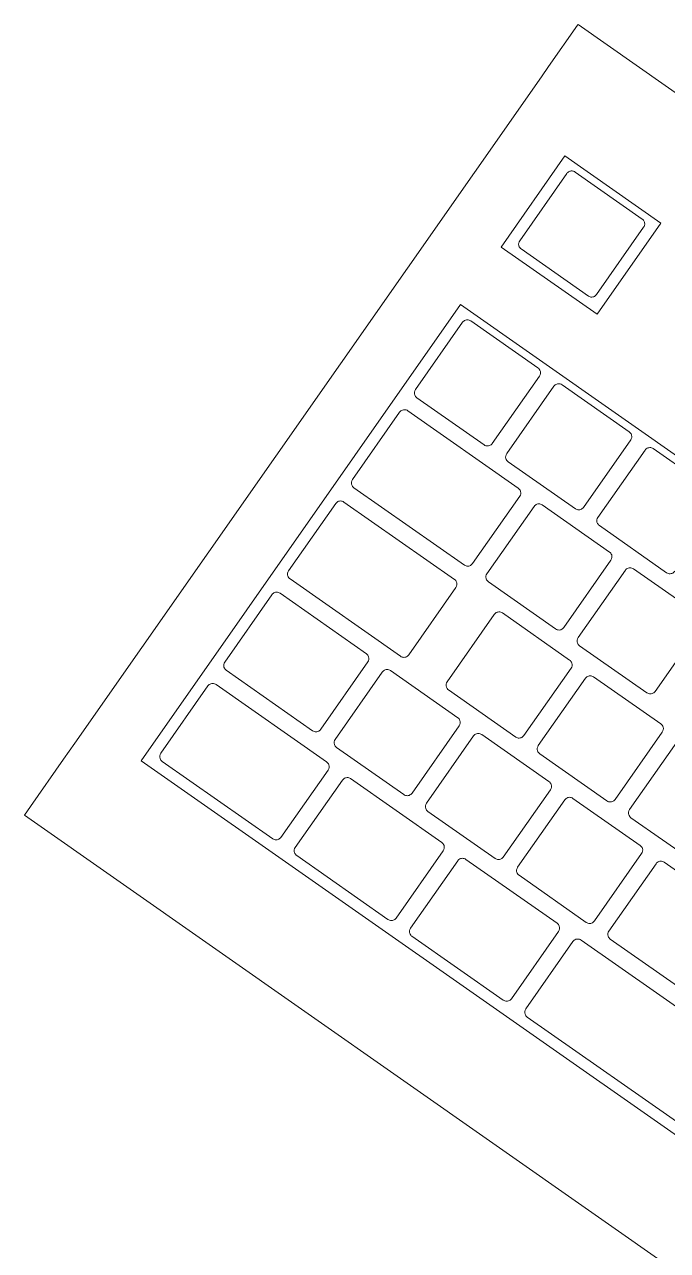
# Model space of a CAD drawing. Header units: inches. Extents: x 1 to 4637, y -664 to 702.
# Drawn here: x 1791.3 to 1795.62, y 389.01 to 397.24 of the extents above; entities that cross this region are included whole.
import ezdxf

# ---------------------------------------------------------------- set-up
doc = ezdxf.new("R2010")
doc.units = ezdxf.units.IN
doc.header["$MEASUREMENT"] = 0
doc.layers.add('I-FURN', color=30, linetype='Continuous', lineweight=9)

# ---------------------------------------------------------------- blocks, each defined once
blk = doc.blocks.new('Desk - Group 1 - No Side Chairs-V7-New Construction - Tel_Data_Elec Plan')
at = {"layer": 'I-FURN'}
for p, q in [((28.9845, -12.5107), (14.1495, -2.123)), ((18.9772, -6.4166), (28.2007, -12.875)), ((10.4318, -7.4324), (25.2669, -17.82)), ((22.5446, -9.0096), (25.6083, -11.1548)), ((26.0555, -15.9388), (16.8319, -9.4804)), ((25.2465, -11.6715), (22.1828, -9.5263)), ((25.618, -11.2097), (25.3013, -11.6619)), ((25.3981, -11.7296), (25.7147, -11.2774)), ((25.7696, -11.2678), (26.3823, -11.6968)), ((24.5988, -11.3611), (25.0503, -11.6773)), ((25.0599, -11.7321), (24.7433, -12.1843)), ((26.392, -11.7516), (26.0753, -12.2038)), ((24.84, -12.2521), (25.1567, -11.7998)), ((25.2115, -11.7902), (25.663, -12.1063)), ((26.0205, -12.2135), (25.4078, -11.7845)), ((26.1721, -12.2716), (26.4887, -11.8194)), ((26.5436, -11.8097), (27.1563, -12.2388)), ((24.6885, -12.194), (24.237, -11.8778)), ((24.46, -12.1771), (24.9115, -12.4933)), ((25.6727, -12.1612), (25.356, -12.6134)), ((25.4528, -12.6811), (25.7694, -12.2289)), ((25.8243, -12.2192), (26.2758, -12.5354)), ((25.3012, -12.623), (24.8497, -12.3069)), ((26.7945, -12.7555), (26.1818, -12.3264)), ((27.166, -12.2936), (26.8493, -12.7458)), ((26.9461, -12.8136), (27.2627, -12.3613)), ((27.3176, -12.3517), (28.0593, -12.8711)), ((28.9845, -12.5107), (28.9437, -12.569)), ((24.9211, -12.5481), (24.6045, -13.0003)), ((26.2854, -12.5902), (25.9688, -13.0424)), ((28.9437, -12.569), (28.7222, -12.8854)), ((24.7012, -13.068), (25.0179, -12.6158)), ((25.0727, -12.6062), (25.5242, -12.9223)), ((26.0655, -13.1102), (26.3822, -12.658)), ((26.437, -12.6483), (26.8885, -12.9644)), ((25.914, -13.0521), (25.4625, -12.7359)), ((28.2007, -12.875), (26.0555, -15.9388)), ((27.6975, -13.3878), (26.9558, -12.8684)), ((28.069, -12.9259), (27.7523, -13.3781)), ((28.7222, -12.8854), (28.6458, -12.9944)), ((25.5339, -12.9771), (25.2172, -13.4293)), ((28.6458, -12.9944), (25.5124, -17.4694)), ((25.314, -13.4971), (25.6306, -13.0449)), ((25.6855, -13.0352), (26.137, -13.3514)), ((26.8982, -13.0193), (26.5815, -13.4715)), ((26.6783, -13.5392), (26.9949, -13.087)), ((27.0498, -13.0773), (27.6303, -13.4838)), ((25.1624, -13.439), (24.7109, -13.1229)), ((26.5267, -13.4811), (26.0752, -13.165)), ((24.8049, -13.3318), (25.2564, -13.648)), ((24.4334, -13.7937), (24.7501, -13.3415)), ((26.1466, -13.4062), (25.83, -13.8584)), ((25.7752, -13.8681), (25.3237, -13.5519)), ((26.4595, -13.5772), (27.2012, -14.0966)), ((27.6399, -13.5386), (27.3233, -13.9908)), ((26.088, -14.0391), (26.4046, -13.5868)), ((27.2685, -14.0005), (26.688, -13.594)), ((25.2661, -13.7028), (24.9494, -14.155)), ((25.0462, -14.2228), (25.3628, -13.7705)), ((25.4177, -13.7609), (25.8692, -14.077)), ((24.8946, -14.1647), (24.4431, -13.8485)), ((24.6724, -14.1388), (25.1239, -14.455)), ((25.8788, -14.1319), (25.5622, -14.5841)), ((26.8394, -14.6133), (26.0977, -14.0939)), ((27.2109, -14.1514), (26.8942, -14.6036)), ((25.6589, -14.6518), (25.9756, -14.1996)), ((26.0304, -14.1899), (26.7722, -14.7093)), ((25.5074, -14.5937), (25.0559, -14.2776)), ((25.1335, -14.5098), (24.8169, -14.962)), ((25.2851, -14.5679), (25.7366, -14.884)), ((24.9137, -15.0298), (25.2303, -14.5776)), ((24.7621, -14.9717), (24.3106, -14.6555)), ((26.4104, -15.226), (25.6686, -14.7066)), ((26.7818, -14.7641), (26.4652, -15.2163)), ((25.7463, -14.9389), (25.4297, -15.3911)), ((25.5264, -15.4588), (25.8431, -15.0066)), ((25.8979, -14.9969), (26.3494, -15.3131)), ((25.3748, -15.4007), (24.9233, -15.0846)), ((26.3591, -15.3679), (26.0424, -15.8201)), ((25.9876, -15.8298), (25.5361, -15.5137)), ((24.7104, -16.4869), (25.1395, -15.8741)), ((25.1395, -15.8741), (25.7845, -16.3258)), ((24.8264, -16.4586), (25.143, -16.0064)), ((25.1978, -15.9967), (25.6494, -16.3128)), ((25.659, -16.3677), (25.3424, -16.8199)), ((25.7845, -16.3258), (25.3554, -16.9385)), ((25.3554, -16.9385), (24.7104, -16.4869)), ((25.2875, -16.8296), (24.836, -16.5134)), ((25.5124, -17.4694), (25.4647, -17.5375)), ((25.4647, -17.5375), (25.2698, -17.8159)), ((25.2698, -17.8159), (25.2669, -17.82))]:
    blk.add_line(p, q, dxfattribs=at)
for points, knots in [([(25.6083, -11.1548), (25.6117, -11.1572), (25.6177, -11.163), (25.6246, -11.1759), (25.6262, -11.1928), (25.6215, -11.2046), (25.618, -11.2097)], [0, 0, 0, 0, 0.2, 0.4, 0.7, 1, 1, 1, 1]), ([(25.0503, -11.6773), (25.0536, -11.6796), (25.0597, -11.6855), (25.0665, -11.6984), (25.0681, -11.7152), (25.0635, -11.727), (25.0599, -11.7321)], [0, 0, 0, 0, 0.2, 0.4, 0.7, 1, 1, 1, 1]), ([(25.4078, -11.7845), (25.4044, -11.7821), (25.3984, -11.7763), (25.3915, -11.7634), (25.3899, -11.7465), (25.3946, -11.7347), (25.3981, -11.7296)], [0, 0, 0, 0, 0.2, 0.4, 0.7, 1, 1, 1, 1]), ([(26.3823, -11.6968), (26.3857, -11.6992), (26.3917, -11.705), (26.3986, -11.7179), (26.4002, -11.7348), (26.3955, -11.7466), (26.392, -11.7516)], [0, 0, 0, 0, 0.2, 0.4, 0.7, 1, 1, 1, 1]), ([(25.663, -12.1063), (25.6664, -12.1087), (25.6724, -12.1145), (25.6793, -12.1274), (25.6809, -12.1443), (25.6762, -12.1561), (25.6727, -12.1612)], [0, 0, 0, 0, 0.2, 0.4, 0.7, 1, 1, 1, 1]), ([(24.8497, -12.3069), (24.8463, -12.3045), (24.8403, -12.2987), (24.8334, -12.2857), (24.8318, -12.2689), (24.8365, -12.2571), (24.84, -12.2521)], [0, 0, 0, 0, 0.2, 0.4, 0.7, 1, 1, 1, 1]), ([(27.1563, -12.2388), (27.1597, -12.2411), (27.1657, -12.2469), (27.1726, -12.2598), (27.1742, -12.2767), (27.1695, -12.2885), (27.166, -12.2936)], [0, 0, 0, 0, 0.2, 0.4, 0.7, 1, 1, 1, 1]), ([(26.1818, -12.3264), (26.1784, -12.3241), (26.1724, -12.3182), (26.1655, -12.3053), (26.1639, -12.2885), (26.1686, -12.2766), (26.1721, -12.2716)], [0, 0, 0, 0, 0.2, 0.4, 0.7, 1, 1, 1, 1]), ([(24.9115, -12.4933), (24.9148, -12.4956), (24.9209, -12.5015), (24.9277, -12.5144), (24.9293, -12.5313), (24.9247, -12.543), (24.9211, -12.5481)], [0, 0, 0, 0, 0.2, 0.4, 0.7, 1, 1, 1, 1]), ([(26.2758, -12.5354), (26.2791, -12.5377), (26.2852, -12.5436), (26.292, -12.5565), (26.2936, -12.5734), (26.289, -12.5852), (26.2854, -12.5902)], [0, 0, 0, 0, 0.2, 0.4, 0.7, 1, 1, 1, 1]), ([(25.4625, -12.7359), (25.4591, -12.7336), (25.453, -12.7277), (25.4462, -12.7148), (25.4446, -12.6979), (25.4493, -12.6862), (25.4528, -12.6811)], [0, 0, 0, 0, 0.2, 0.4, 0.7, 1, 1, 1, 1]), ([(26.9558, -12.8684), (26.9524, -12.866), (26.9464, -12.8602), (26.9395, -12.8473), (26.9379, -12.8304), (26.9426, -12.8186), (26.9461, -12.8136)], [0, 0, 0, 0, 0.2, 0.4, 0.7, 1, 1, 1, 1]), ([(25.5242, -12.9223), (25.5276, -12.9247), (25.5336, -12.9305), (25.5405, -12.9435), (25.5421, -12.9603), (25.5374, -12.9721), (25.5339, -12.9771)], [0, 0, 0, 0, 0.2, 0.4, 0.7, 1, 1, 1, 1]), ([(28.0593, -12.8711), (28.0627, -12.8734), (28.0687, -12.8792), (28.0756, -12.8921), (28.0772, -12.909), (28.0725, -12.9208), (28.069, -12.9259)], [0, 0, 0, 0, 0.2, 0.4, 0.7, 1, 1, 1, 1]), ([(26.8885, -12.9644), (26.8919, -12.9668), (26.8979, -12.9726), (26.9048, -12.9855), (26.9064, -13.0024), (26.9017, -13.0142), (26.8982, -13.0193)], [0, 0, 0, 0, 0.2, 0.4, 0.7, 1, 1, 1, 1]), ([(24.7109, -13.1229), (24.7075, -13.1205), (24.7015, -13.1146), (24.6961, -13.1045), (24.6939, -13.0943), (24.6942, -13.0819), (24.6977, -13.0731), (24.7012, -13.068)], [0, 0, 0, 0, 0.2, 0.4, 0.55, 0.7, 1, 1, 1, 1]), ([(26.0752, -13.165), (26.0718, -13.1626), (26.0658, -13.1568), (26.0589, -13.1439), (26.0573, -13.127), (26.062, -13.1152), (26.0655, -13.1102)], [0, 0, 0, 0, 0.2, 0.4, 0.7, 1, 1, 1, 1]), ([(26.137, -13.3514), (26.1404, -13.3537), (26.1464, -13.3596), (26.1532, -13.3725), (26.1548, -13.3894), (26.1502, -13.4012), (26.1466, -13.4062)], [0, 0, 0, 0, 0.2, 0.4, 0.7, 1, 1, 1, 1]), ([(25.3237, -13.5519), (25.3203, -13.5495), (25.3142, -13.5437), (25.3088, -13.5335), (25.3067, -13.5234), (25.307, -13.5109), (25.3105, -13.5021), (25.314, -13.4971)], [0, 0, 0, 0, 0.2, 0.4, 0.55, 0.7, 1, 1, 1, 1]), ([(27.6303, -13.4838), (27.6336, -13.4862), (27.6397, -13.492), (27.6465, -13.5049), (27.6481, -13.5218), (27.6435, -13.5336), (27.6399, -13.5386)], [0, 0, 0, 0, 0.2, 0.4, 0.7, 1, 1, 1, 1]), ([(26.688, -13.594), (26.6846, -13.5917), (26.6785, -13.5858), (26.6717, -13.5729), (26.6701, -13.556), (26.6748, -13.5443), (26.6783, -13.5392)], [0, 0, 0, 0, 0.2, 0.4, 0.7, 1, 1, 1, 1]), ([(25.2564, -13.648), (25.2598, -13.6504), (25.2658, -13.6562), (25.2712, -13.6664), (25.2734, -13.6766), (25.2731, -13.689), (25.2696, -13.6978), (25.2661, -13.7028)], [0, 0, 0, 0, 0.2, 0.4, 0.55, 0.7, 1, 1, 1, 1]), ([(25.8692, -14.077), (25.8726, -14.0794), (25.8786, -14.0853), (25.884, -14.0955), (25.8861, -14.1056), (25.8858, -14.118), (25.8823, -14.1268), (25.8788, -14.1319)], [0, 0, 0, 0, 0.2, 0.4, 0.55, 0.7, 1, 1, 1, 1]), ([(26.0977, -14.0939), (26.0943, -14.0915), (26.0882, -14.0857), (26.0828, -14.0755), (26.0807, -14.0653), (26.081, -14.0529), (26.0845, -14.0441), (26.088, -14.0391)], [0, 0, 0, 0, 0.2, 0.4, 0.55, 0.7, 1, 1, 1, 1]), ([(27.2012, -14.0966), (27.2046, -14.0989), (27.2106, -14.1048), (27.2175, -14.1177), (27.2191, -14.1346), (27.2144, -14.1464), (27.2109, -14.1514)], [0, 0, 0, 0, 0.2, 0.4, 0.7, 1, 1, 1, 1]), ([(25.0559, -14.2776), (25.0524, -14.2752), (25.0464, -14.2693), (25.041, -14.2591), (25.0389, -14.2489), (25.0392, -14.2365), (25.0427, -14.2278), (25.0462, -14.2228)], [0, 0, 0, 0, 0.2, 0.4, 0.55, 0.7, 1, 1, 1, 1]), ([(25.1239, -14.455), (25.1273, -14.4574), (25.1334, -14.4633), (25.1387, -14.4735), (25.1409, -14.4836), (25.1405, -14.496), (25.1371, -14.5048), (25.1335, -14.5098)], [0, 0, 0, 0, 0.2, 0.4, 0.55, 0.7, 1, 1, 1, 1]), ([(25.6686, -14.7066), (25.6652, -14.7042), (25.6591, -14.6984), (25.6538, -14.6882), (25.6516, -14.678), (25.6519, -14.6656), (25.6554, -14.6568), (25.6589, -14.6518)], [0, 0, 0, 0, 0.2, 0.4, 0.55, 0.7, 1, 1, 1, 1]), ([(26.7722, -14.7093), (26.7756, -14.7117), (26.7816, -14.7175), (26.787, -14.7277), (26.7891, -14.7379), (26.7888, -14.7503), (26.7853, -14.7591), (26.7818, -14.7641)], [0, 0, 0, 0, 0.2, 0.4, 0.55, 0.7, 1, 1, 1, 1]), ([(25.7366, -14.884), (25.7401, -14.8864), (25.7461, -14.8923), (25.7515, -14.9025), (25.7536, -14.9127), (25.7533, -14.9251), (25.7498, -14.9339), (25.7463, -14.9389)], [0, 0, 0, 0, 0.2, 0.4, 0.55, 0.7, 1, 1, 1, 1]), ([(24.9233, -15.0846), (24.9199, -15.0822), (24.9138, -15.0763), (24.9085, -15.066), (24.9063, -15.0559), (24.9067, -15.0435), (24.9102, -15.0348), (24.9137, -15.0298)], [0, 0, 0, 0, 0.2, 0.4, 0.55, 0.7, 1, 1, 1, 1]), ([(26.3494, -15.3131), (26.3528, -15.3155), (26.3589, -15.3214), (26.3642, -15.3316), (26.3664, -15.3418), (26.366, -15.3541), (26.3626, -15.3629), (26.3591, -15.3679)], [0, 0, 0, 0, 0.2, 0.4, 0.55, 0.7, 1, 1, 1, 1]), ([(25.5361, -15.5137), (25.5326, -15.5112), (25.5266, -15.5053), (25.5212, -15.4951), (25.5191, -15.4849), (25.5194, -15.4726), (25.5229, -15.4638), (25.5264, -15.4588)], [0, 0, 0, 0, 0.2, 0.4, 0.55, 0.7, 1, 1, 1, 1]), ([(25.6494, -16.3128), (25.6528, -16.3153), (25.6589, -16.3212), (25.6643, -16.3315), (25.6664, -16.3417), (25.666, -16.354), (25.6625, -16.3627), (25.659, -16.3677)], [0, 0, 0, 0, 0.2, 0.4, 0.55, 0.7, 1, 1, 1, 1])]:
    blk.add_open_spline(points, degree=3, knots=knots, dxfattribs=at)
for points in [[(25.7147, -11.2774), (25.7171, -11.274), (25.7229, -11.268), (25.7339, -11.2622), (25.7463, -11.26), (25.7587, -11.2617), (25.7662, -11.2654), (25.7696, -11.2678)], [(25.3013, -11.6619), (25.299, -11.6653), (25.2932, -11.6713), (25.2822, -11.6771), (25.2698, -11.6793), (25.2574, -11.6776), (25.2499, -11.6739), (25.2465, -11.6715)], [(25.1567, -11.7998), (25.159, -11.7965), (25.1648, -11.7905), (25.1759, -11.7846), (25.1882, -11.7824), (25.2006, -11.7841), (25.2081, -11.7878), (25.2115, -11.7902)], [(26.4887, -11.8194), (26.4911, -11.816), (26.4969, -11.81), (26.5079, -11.8041), (26.5203, -11.8019), (26.5327, -11.8037), (26.5402, -11.8073), (26.5436, -11.8097)], [(24.7433, -12.1843), (24.7409, -12.1877), (24.7352, -12.1937), (24.7241, -12.1995), (24.7118, -12.2017), (24.6994, -12.2), (24.6918, -12.1963), (24.6885, -12.194)], [(25.7694, -12.2289), (25.7718, -12.2255), (25.7776, -12.2195), (25.7886, -12.2137), (25.8009, -12.2115), (25.8134, -12.2132), (25.8209, -12.2169), (25.8243, -12.2192)], [(26.0753, -12.2038), (26.073, -12.2072), (26.0672, -12.2132), (26.0562, -12.2191), (26.0438, -12.2213), (26.0314, -12.2195), (26.0239, -12.2159), (26.0205, -12.2135)], [(27.2627, -12.3613), (27.2651, -12.358), (27.2709, -12.352), (27.2819, -12.3461), (27.2943, -12.3439), (27.3067, -12.3456), (27.3142, -12.3493), (27.3176, -12.3517)], [(25.0179, -12.6158), (25.0202, -12.6125), (25.026, -12.6065), (25.037, -12.6006), (25.0493, -12.5984), (25.0618, -12.6001), (25.0693, -12.6038), (25.0727, -12.6062)], [(25.356, -12.6134), (25.3537, -12.6167), (25.3479, -12.6227), (25.3369, -12.6286), (25.3246, -12.6308), (25.3121, -12.6291), (25.3046, -12.6254), (25.3012, -12.623)], [(26.3822, -12.658), (26.3845, -12.6546), (26.3903, -12.6486), (26.4014, -12.6427), (26.4137, -12.6405), (26.4261, -12.6423), (26.4336, -12.6459), (26.437, -12.6483)], [(26.8493, -12.7458), (26.847, -12.7492), (26.8412, -12.7552), (26.8302, -12.7611), (26.8178, -12.7632), (26.8054, -12.7615), (26.7979, -12.7578), (26.7945, -12.7555)], [(25.6306, -13.0449), (25.633, -13.0415), (25.6388, -13.0355), (25.6498, -13.0297), (25.6621, -13.0275), (25.6745, -13.0292), (25.6821, -13.0328), (25.6855, -13.0352)], [(25.9688, -13.0424), (25.9664, -13.0458), (25.9607, -13.0518), (25.9496, -13.0576), (25.9373, -13.0598), (25.9249, -13.0581), (25.9173, -13.0545), (25.914, -13.0521)], [(26.9949, -13.087), (26.9973, -13.0836), (27.0031, -13.0776), (27.0141, -13.0718), (27.0264, -13.0696), (27.0389, -13.0713), (27.0464, -13.075), (27.0498, -13.0773)], [(24.7501, -13.3415), (24.7524, -13.3381), (24.7582, -13.3322), (24.7692, -13.3263), (24.7815, -13.3241), (24.7939, -13.3258), (24.8015, -13.3294), (24.8049, -13.3318)], [(27.7523, -13.3781), (27.75, -13.3815), (27.7442, -13.3875), (27.7332, -13.3933), (27.7208, -13.3955), (27.7084, -13.3938), (27.7009, -13.3901), (27.6975, -13.3878)], [(25.2172, -13.4293), (25.2149, -13.4327), (25.2091, -13.4387), (25.1981, -13.4446), (25.1858, -13.4468), (25.1734, -13.4451), (25.1658, -13.4414), (25.1624, -13.439)], [(26.5815, -13.4715), (26.5792, -13.4748), (26.5734, -13.4808), (26.5624, -13.4867), (26.5501, -13.4889), (26.5376, -13.4872), (26.5301, -13.4835), (26.5267, -13.4811)], [(26.4046, -13.5868), (26.407, -13.5835), (26.4128, -13.5775), (26.4238, -13.5716), (26.4361, -13.5694), (26.4485, -13.5711), (26.4561, -13.5748), (26.4595, -13.5772)], [(25.3628, -13.7705), (25.3652, -13.7672), (25.3709, -13.7612), (25.3819, -13.7553), (25.3942, -13.7531), (25.4067, -13.7548), (25.4143, -13.7585), (25.4177, -13.7609)], [(25.83, -13.8584), (25.8276, -13.8618), (25.8219, -13.8677), (25.8109, -13.8736), (25.7986, -13.8758), (25.7861, -13.8741), (25.7786, -13.8704), (25.7752, -13.8681)], [(27.3233, -13.9908), (27.3209, -13.9942), (27.3152, -14.0002), (27.3041, -14.0061), (27.2918, -14.0083), (27.2794, -14.0066), (27.2719, -14.0029), (27.2685, -14.0005)], [(24.6175, -14.1485), (24.6199, -14.1452), (24.6256, -14.1392), (24.6366, -14.1333), (24.6489, -14.1311), (24.6614, -14.1328), (24.669, -14.1364), (24.6724, -14.1388)], [(24.9494, -14.155), (24.9471, -14.1584), (24.9413, -14.1643), (24.9304, -14.1702), (24.9181, -14.1724), (24.9056, -14.1707), (24.898, -14.1671), (24.8946, -14.1647)], [(25.9756, -14.1996), (25.9779, -14.1962), (25.9837, -14.1903), (25.9947, -14.1844), (26.007, -14.1822), (26.0194, -14.1839), (26.027, -14.1875), (26.0304, -14.1899)], [(25.2303, -14.5776), (25.2326, -14.5742), (25.2384, -14.5683), (25.2493, -14.5624), (25.2616, -14.5601), (25.2741, -14.5618), (25.2817, -14.5655), (25.2851, -14.5679)], [(25.5622, -14.5841), (25.5598, -14.5874), (25.5541, -14.5934), (25.5431, -14.5993), (25.5308, -14.6015), (25.5183, -14.5998), (25.5108, -14.5961), (25.5074, -14.5937)], [(26.8942, -14.6036), (26.8919, -14.607), (26.8861, -14.6129), (26.8751, -14.6188), (26.8628, -14.621), (26.8504, -14.6193), (26.8428, -14.6156), (26.8394, -14.6133)], [(24.8169, -14.962), (24.8146, -14.9654), (24.8089, -14.9713), (24.7979, -14.9772), (24.7856, -14.9795), (24.7731, -14.9778), (24.7655, -14.9741), (24.7621, -14.9717)], [(25.8431, -15.0066), (25.8454, -15.0033), (25.8511, -14.9973), (25.8621, -14.9914), (25.8744, -14.9892), (25.8869, -14.9909), (25.8945, -14.9946), (25.8979, -14.9969)], [(26.4652, -15.2163), (26.4628, -15.2197), (26.4571, -15.2257), (26.4461, -15.2315), (26.4338, -15.2338), (26.4213, -15.2321), (26.4138, -15.2284), (26.4104, -15.226)], [(25.4297, -15.3911), (25.4273, -15.3944), (25.4216, -15.4004), (25.4107, -15.4062), (25.3984, -15.4085), (25.3859, -15.4068), (25.3783, -15.4031), (25.3748, -15.4007)], [(26.0424, -15.8201), (26.0401, -15.8235), (26.0344, -15.8294), (26.0234, -15.8353), (26.0111, -15.8376), (25.9986, -15.8359), (25.991, -15.8322), (25.9876, -15.8298)], [(25.143, -16.0064), (25.1453, -16.0031), (25.151, -15.9971), (25.1619, -15.9912), (25.1742, -15.9889), (25.1868, -15.9906), (25.1944, -15.9943), (25.1978, -15.9967)], [(24.836, -16.5134), (24.8332, -16.5114), (24.828, -16.5066), (24.8224, -16.4976), (24.8193, -16.4876), (24.819, -16.4773), (24.8213, -16.4673), (24.8245, -16.4613), (24.8264, -16.4586)], [(25.3424, -16.8199), (25.3405, -16.8226), (25.3359, -16.8277), (25.3273, -16.8332), (25.3175, -16.8364), (25.3071, -16.837), (25.2967, -16.8348), (25.2904, -16.8316), (25.2875, -16.8296)]]:
    blk.add_open_spline(points, degree=3, dxfattribs=at)

msp = doc.modelspace()

# ---------------------------------------------------------------- block references
at = {"layer": 'I-FURN', "rotation": 180}
msp.add_blockref('Desk - Group 1 - No Side Chairs-V7-New Construction - Tel_Data_Elec Plan', (1820.2856, 379.4191), dxfattribs=at)

doc.saveas('drawing.dxf')
